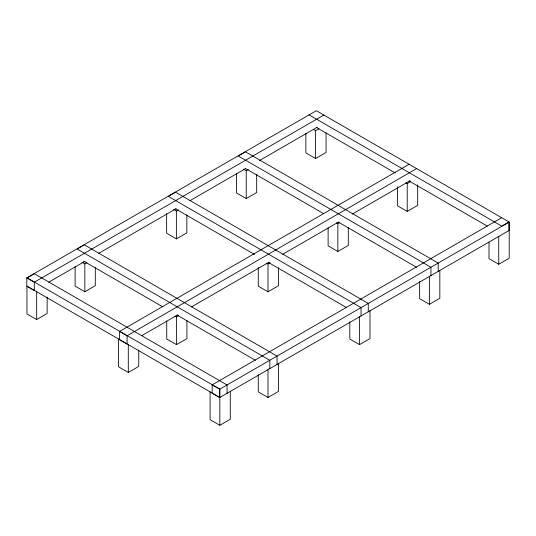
<?xml version="1.0" encoding="UTF-8"?>
<svg xmlns="http://www.w3.org/2000/svg" width="536" height="536" viewBox="0 0 536 536"><rect width="100%" height="100%" fill="white"/><g stroke="black" fill="none" stroke-linecap="round" stroke-linejoin="round"><path stroke-width="0.8" d="M323.831 115.046L34.317 282.197L34.317 290.539L26.8 286.204L26.8 277.862L316.32 110.711L509.2 222.065L509.2 258.225L498.748 264.261L489.013 258.64L489.013 242.279M48.789 282.184L84.983 261.293M98.731 253.354L176.177 208.638M189.932 200.699L245.662 168.518M259.417 160.579L317.319 127.153M82.068 262.318L84.849 263.926L86.939 262.72M173.597 209.476L176.377 211.084L178.468 209.878M243.445 169.148L246.225 170.756L248.315 169.55M313.506 129.504L315.597 130.704L319.081 128.694M219.827 397.478L26.947 286.117L26.947 313.935L36.676 319.55L47.128 313.513L47.128 297.152M75.12 266.486L75.12 286.117L84.849 291.738L95.301 285.701L95.301 267.705M166.642 213.643L166.642 233.274L176.377 238.895L186.83 232.859L186.83 214.862M236.497 173.316L236.497 192.947L246.225 198.568L256.677 192.531L256.677 174.535M305.862 133.27L305.862 152.901L315.597 158.515L326.049 152.485L326.049 132.848M416.613 168.612L127.092 335.764L127.092 344.105L119.582 339.77L119.582 331.422L409.095 164.277M141.571 335.75L177.758 314.853M191.513 306.914L268.958 262.205M282.713 254.265L338.444 222.085M352.192 214.145L410.1 180.719M175.084 316.019L176.471 316.823L178.562 315.617M266.613 263.176L268 263.98L270.09 262.774M336.461 222.849L337.848 223.653L339.241 222.849M405.826 182.803L407.219 183.607L410.703 181.59M118.57 339.02L118.57 366.832L128.298 372.446L138.75 366.416L138.75 350.055M166.743 321.024L166.743 339.02L176.471 344.635L186.923 338.605L186.923 320.608M258.272 267.364L258.272 286.177L268 291.792L278.452 285.755L278.452 267.759M328.119 227.854L328.119 245.85L337.848 251.464L348.306 245.428L348.306 227.431M397.491 186.984L397.491 205.797L407.219 211.419L417.671 205.382L417.671 184.933M509.2 230.413L219.68 397.565L212.169 393.223L212.169 384.882L501.683 217.73M212.169 384.882L219.68 389.216L509.2 222.065M210.099 391.863L210.099 419.675L219.827 425.289L230.279 419.259L230.279 391.448M258.272 374.684L258.272 391.863L268 397.478L278.452 391.448L278.452 363.629M349.8 321.841L349.8 339.02L359.529 344.635L369.981 338.605L369.981 310.786M419.648 281.514L419.648 298.693L429.376 304.307L439.828 298.271L439.828 270.459M309.091 114.878L501.783 226.132L509.006 221.958L509.006 230.299M316.334 127.407L395.293 172.994M409.055 180.94L487.291 226.105M245.501 168.525L323.737 213.697M338.223 222.058L416.459 267.23M175.6 208.879L254.56 254.466M268.322 262.412L346.558 307.584M83.636 261.139L162.596 306.726M177.088 315.088L255.324 360.259M26.8 277.862L34.317 282.197M119.582 331.422L127.092 335.764M498.748 236.45L498.748 264.261M438.173 271.417L438.173 263.075L245.481 151.829L238.259 155.996L430.944 267.25L430.944 275.591M429.376 276.496L429.376 304.307M407.219 183.607L407.219 211.419M368.272 311.778L368.272 303.43L175.58 192.183L168.358 196.357L361.05 307.604L361.05 315.945M359.529 316.823L359.529 344.635M337.848 223.653L337.848 251.464M315.597 130.704L315.597 158.515M277.032 364.453L277.032 356.105L84.346 244.858L77.117 249.032L269.809 360.279L269.809 368.621M268 263.98L268 291.792M268 369.666L268 397.478M246.225 170.756L246.225 198.568M227.056 393.31L227.056 384.962L34.364 273.715L27.135 277.889L219.827 389.136L219.827 425.289M219.68 389.216L219.68 397.565M176.471 316.823L176.471 344.635M176.377 211.084L176.377 238.895M128.298 344.635L128.298 372.446M84.849 263.926L84.849 291.738M36.676 291.738L36.676 319.55"/></g></svg>
